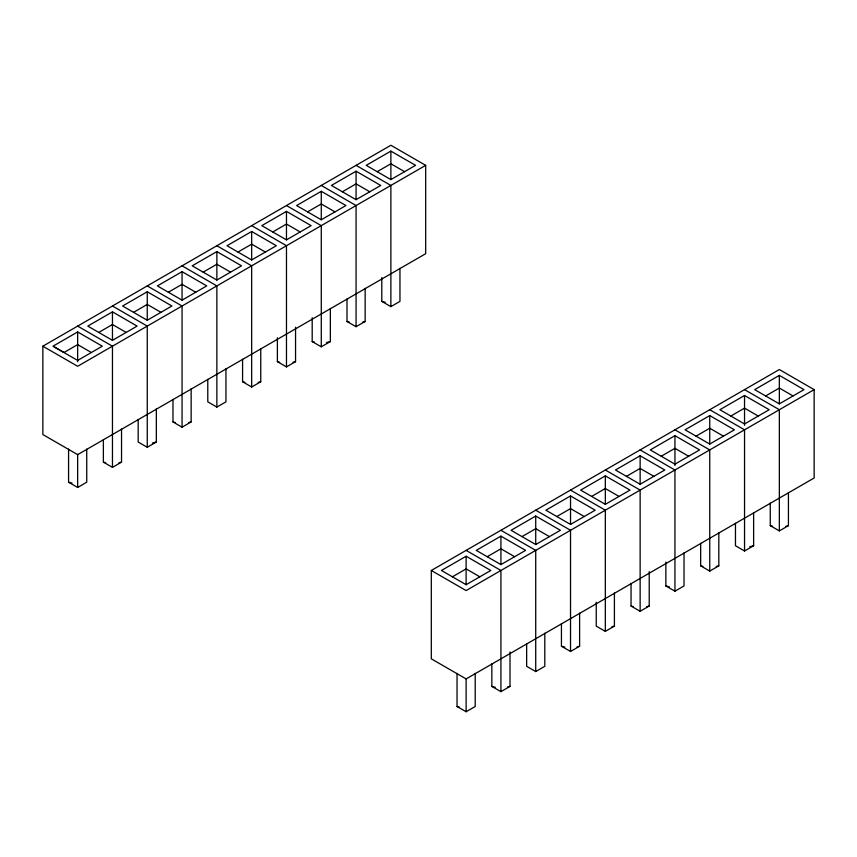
<?xml version="1.0" encoding="UTF-8"?>
<svg xmlns="http://www.w3.org/2000/svg" width="857" height="857" viewBox="0 0 857 857"><rect width="100%" height="100%" fill="white"/><g stroke="black" fill="none" stroke-linecap="round" stroke-linejoin="round"><path stroke-width="1.29" d="M42.85 346.196L390.878 145.262L425.683 165.347L425.683 253.704L77.655 454.638L42.85 434.553L42.85 346.196L77.655 366.282L425.683 165.347M77.655 331.948L52.995 346.196L77.655 360.433L102.315 346.196L77.655 331.948L77.655 361.75M112.46 311.862L87.789 326.099L112.46 340.336L137.12 326.099L112.46 311.862L112.46 340.347M147.254 291.766L122.594 306.003L147.254 320.25L171.925 306.003L147.254 291.766L147.254 320.25M182.059 271.669L157.399 285.917L182.059 300.154L206.73 285.917L182.059 271.669L182.059 300.154M216.864 251.583L192.204 265.82L216.864 280.057L241.524 265.82L216.864 251.583L216.864 280.068M251.669 231.486L227.009 245.723L251.669 259.96L276.329 245.723L251.669 231.486L251.669 259.971M286.474 211.39L261.803 225.637L286.474 239.874L311.134 225.637L286.474 211.39L286.474 239.874M321.279 191.304L296.608 205.541L321.279 219.778L345.939 205.541L321.279 191.304L321.279 219.778M356.073 171.207L331.413 185.444L356.073 199.681L380.744 185.444L356.073 171.207L356.073 199.692M390.878 151.111L366.218 165.347L390.878 179.595L415.549 165.347L390.878 151.111L390.878 179.595M98.759 332.43L112.46 324.514L126.161 332.43M133.553 312.334L147.254 304.428L160.966 312.334M168.358 292.237L182.059 284.331L195.76 292.237M203.163 272.151L216.864 264.235L230.565 272.151M237.967 252.054L251.669 244.149L265.37 252.054M272.772 231.958L286.474 224.052L300.175 231.958M307.577 211.872L321.279 203.955L334.98 211.872M342.372 191.775L356.073 183.859L369.785 191.775M377.176 171.679L390.878 163.773L404.579 171.679M68.571 449.111L68.571 482.223L77.655 487.462L86.739 482.223L86.739 449.111M103.376 439.62L103.376 462.127L112.46 467.365L121.533 462.127L121.533 429.025M138.181 419.523L138.181 442.03L147.254 447.279L156.338 442.03L156.338 408.928M172.985 399.426L172.985 421.933L182.059 427.182L191.143 421.933L191.143 388.832M207.78 379.33L207.78 401.847L216.864 407.086L225.948 401.847L225.948 368.746M242.585 359.244L242.585 381.751L251.669 387L260.753 381.751L260.753 348.649M277.389 337.819L277.389 361.654L286.474 366.903L295.558 361.654L295.558 327.235M312.194 317.733L312.194 341.568L321.279 346.806L330.352 341.568L330.352 308.456M346.999 298.964L346.999 321.471L356.073 326.71L365.157 321.471L365.157 288.37M381.793 277.539L381.793 301.375L390.878 306.624L399.962 301.375L399.962 268.273M431.317 570.473L779.345 369.538L814.15 389.635L814.15 477.992L466.122 678.926L431.317 658.829L431.317 570.473L466.122 590.569L814.15 389.635M466.122 556.236L441.451 570.473L466.122 584.71L490.782 570.473L466.122 556.236L466.122 584.72M500.927 536.139L476.256 550.376L500.927 564.613L525.587 550.376L500.927 536.139L500.927 564.624M535.721 516.043L511.061 530.29L535.721 544.527L560.392 530.29L535.721 516.043L535.721 544.527M570.526 495.957L545.866 510.194L570.526 524.43L595.197 510.194L570.526 495.957L570.526 524.43M605.331 475.86L580.671 490.097L605.331 504.334L629.991 490.097L605.331 475.86L605.331 504.345M640.136 455.763L615.476 470L640.136 484.248L664.796 470L640.136 455.763L640.136 484.248M674.941 435.677L650.27 449.914L674.941 464.151L699.601 449.914L674.941 435.677L674.941 465.469M709.746 415.581L685.075 429.818L709.746 444.055L734.406 429.818L709.746 415.581L709.746 444.065M744.54 395.484L719.88 409.721L744.54 423.969L769.211 409.721L744.54 395.484L744.54 425.286M779.345 375.387L754.685 389.635L779.345 403.872L804.005 389.635L779.345 375.387L779.345 403.872M452.421 576.804L466.122 568.887L479.824 576.804M487.215 556.707L500.927 548.801L514.629 556.707M522.02 536.611L535.721 528.705L549.423 536.611M556.825 516.525L570.526 508.608L584.228 516.525M591.63 496.428L605.331 488.511L619.033 496.428M626.435 476.331L640.136 468.425L653.837 476.331M661.24 456.245L674.941 448.329L688.642 456.245M696.034 436.149L709.746 428.232L723.447 436.149M730.839 416.052L744.54 408.146L758.241 416.052M765.644 395.955L779.345 388.05L793.046 395.955M457.038 673.398L457.038 706.5L466.122 711.739L475.207 706.5L475.207 673.398M491.843 663.896L491.843 686.403L500.927 691.653L510.001 686.403L510.001 651.973M526.648 643.8L526.648 666.307L535.721 671.556L544.806 666.307L544.806 633.205M561.442 623.703L561.442 646.221L570.526 651.459L579.611 646.221L579.611 613.109M596.247 602.289L596.247 626.124L605.331 631.363L614.415 626.124L614.415 593.023M631.052 583.521L631.052 606.028L640.136 611.277L649.22 606.028L649.22 571.598M665.857 562.106L665.857 585.942L674.941 591.18L684.015 585.942L684.015 552.829M700.662 543.338L700.662 565.845L709.746 571.083L718.819 565.845L718.819 532.743M735.467 523.241L735.467 545.748L744.54 550.997L753.624 545.748L753.624 512.647M770.261 503.145L770.261 525.652L779.345 530.901L788.429 525.652L788.429 492.55M362.586 322.136L365.157 321.471M326.485 342.554L330.352 341.568M292.976 362.318L295.558 361.654M258.171 382.415L260.753 381.751M188.561 422.597L191.143 421.933M152.471 443.026L156.338 442.03M118.962 462.78L121.533 462.127M785.848 526.316L788.429 525.652M749.757 546.745L753.624 545.748M716.248 566.498L718.819 565.845M646.639 606.692L649.22 606.028M611.834 626.788L614.415 626.124M577.029 646.874L579.611 646.221M507.43 687.068L510.001 686.403M381.793 301.375L385.222 302.242M346.999 321.471L349.281 322.05M312.194 341.568L314.476 342.147M277.389 361.654L279.671 362.232M242.585 381.751L244.866 382.329M770.261 525.652L772.553 526.23M172.985 421.933L175.267 422.512M700.662 565.845L702.944 566.423M665.857 585.942L669.285 586.799M103.376 462.127L105.657 462.705M631.052 606.028L633.334 606.606M68.571 482.223L71.999 483.08M561.442 646.221L564.87 647.078M491.843 686.403L495.271 687.271M457.038 706.5L459.32 707.079M356.073 165.347L390.878 185.444L390.878 306.624M744.54 389.635L779.345 409.721L779.345 530.901M321.279 185.444L356.073 205.541L356.073 326.71M709.746 409.721L744.54 429.818L744.54 550.997M286.474 205.541L321.279 225.637L321.279 346.806M674.941 429.818L709.746 449.914L709.746 571.083M251.669 225.637L286.474 245.723L286.474 366.903M640.136 449.914L674.941 470L674.941 591.18M216.864 245.723L251.669 265.82L251.669 387M605.331 470L640.136 490.097L640.136 611.277M182.059 265.82L216.864 285.917L216.864 407.086M570.526 490.097L605.331 510.194L605.331 631.363M147.254 285.917L182.059 306.003L182.059 427.182M535.721 510.194L570.526 530.29L570.526 651.459M112.46 306.003L147.254 326.099L147.254 447.279M500.927 530.29L535.721 550.376L535.721 671.556M77.655 326.099L112.46 346.196L112.46 467.365M466.122 550.376L500.927 570.473L500.927 691.653M91.356 352.516L77.655 344.61L63.954 352.516L54.087 346.828M466.122 678.637L466.122 711.739M77.655 454.36L77.655 487.462"/></g></svg>
